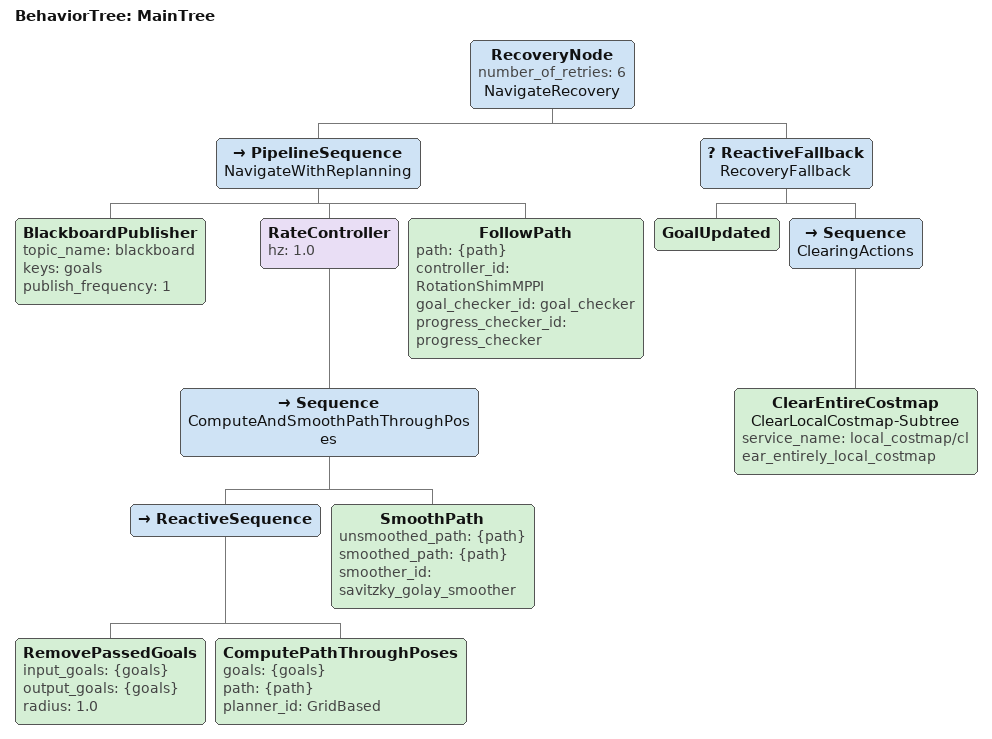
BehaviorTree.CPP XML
<root BTCPP_format="4" main_tree_to_execute="MainTree">
  <BehaviorTree ID="MainTree">
    <RecoveryNode number_of_retries="6" name="NavigateRecovery">
      <PipelineSequence name="NavigateWithReplanning">
        <BlackboardPublisher topic_name="blackboard" keys="goals" publish_frequency="1"/>
        <RateController hz="1.0">
          <Sequence name="ComputeAndSmoothPathThroughPoses">
            <ReactiveSequence>
              <RemovePassedGoals input_goals="{goals}" output_goals="{goals}" radius="1.0"/>
              <ComputePathThroughPoses goals="{goals}" path="{path}" planner_id="GridBased"/>
            </ReactiveSequence>
            <SmoothPath unsmoothed_path="{path}" smoothed_path="{path}" smoother_id="savitzky_golay_smoother"/>
          </Sequence>
        </RateController>
        <FollowPath path="{path}" controller_id="RotationShimMPPI" goal_checker_id="goal_checker" progress_checker_id="progress_checker"/>
      </PipelineSequence>
      <ReactiveFallback name="RecoveryFallback">
        <GoalUpdated/>
        <Sequence name="ClearingActions">
          <ClearEntireCostmap name="ClearLocalCostmap-Subtree" service_name="local_costmap/clear_entirely_local_costmap"/>
        </Sequence>
      </ReactiveFallback>
    </RecoveryNode>
  </BehaviorTree>
</root>
